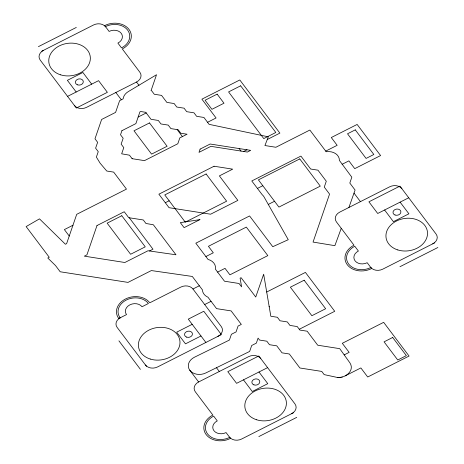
<?xml version="1.0" encoding="UTF-8"?>
<svg xmlns="http://www.w3.org/2000/svg" width="464" height="464" viewBox="0 0 464 464"><rect width="100%" height="100%" fill="white"/><g stroke="black" fill="none" stroke-linecap="round" stroke-linejoin="round"><path stroke-width="0.7" d="M341.249 228.305L334.869 245.671L313.049 242.08L329.55 194.091L324.272 187.091L326.285 181.233L317.95 170.172L310.66 169.029L300.904 156.084L251.79 180.972L262.235 194.758A11.942 9.309 -8.9 0 1 264.074 196.98L288.26 239.702L272.762 246.703L249.586 215.951L195.82 243.2L208.104 259.492C212.419 260.379 216.415 264.532 215.4 269.166L224.466 281.201L239.047 283.487L241.593 286.862L240.097 278.093L241.152 277.745L255.739 297.024L263.662 274.207L270.825 316.251L277.379 317.277L280.018 320.781L287.309 321.923L289.948 325.421L297.238 326.563L299.877 330.066L307.168 331.209L317.718 345.21L339.735 348.661L349.955 362.935C355.395 371.444 343.43 379.598 335.553 377.07L324.168 374.61L321.761 371.42L299.889 367.993L289.333 353.991L282.042 352.843L276.764 345.842L269.474 344.7L266.835 341.202L259.544 340.06L258.077 338.117L256.348 343.134L251.697 345.494L249.655 351.434L205.888 372.923A11.942 9.309 -8.9 0 1 189.753 370.185A11.942 9.309 -8.9 0 1 194.48 357.205L229.419 340.054L231.408 334.277L236.06 331.917L238.073 326.059L241.321 324.417L231.147 310.915L216.56 308.63L207.942 297.186L207.014 296.728A11.942 9.309 -8.9 0 1 202.53 290.777L202.449 289.901L192.311 276.457L151.363 270.564L128.006 282.396L60.187 271.771L55.506 265.559L47.798 258.007L49.259 257.271L26.129 226.583L39.486 218.857L65.401 244.25L66.63 243.623L76.705 214.333L126.475 189.115L113.663 172.109L106.755 171.025L100.143 163.218L96.379 157.099L98.252 151.664L95.613 148.161L97.626 142.303L94.987 138.806L101.633 119.463L115.594 112.387L119.619 100.671L123.14 98.832A11.942 9.309 -8.9 0 1 128.279 91.617L156.53 74.727L151.055 90.654L151.635 90.747L154.274 94.25L161.565 95.393L166.843 102.393L174.133 103.536L176.772 107.033L184.063 108.176L186.702 111.679L193.993 112.822L196.632 116.319L203.922 117.462L209.107 124.346L268.296 136.822L264.932 145.545L275.883 147.262L309.853 130.048L326.209 151.745L326.586 151.687A11.942 9.309 -8.9 0 1 339.393 160.428L351.822 177.196L349.81 183.054L355.082 190.054L348.911 207.478M38.413 46.644L76.322 27.428M41.835 51.179L93.525 24.981A8.955 6.977 -8.9 0 1 105.682 26.889M67.564 96.373L98.577 80.655L107.375 92.319L76.357 108.037L40.2 60.071A8.955 6.977 -8.9 0 1 43.558 50.303M105.485 26.628A16.321 12.719 -8.9 0 1 127.629 30.096A16.321 12.719 -8.9 0 1 121.51 47.891L117.897 43.094A8.955 6.977 -8.9 0 0 121.249 33.327A8.955 6.977 -8.9 0 0 109.098 31.424L104.702 25.59A17.91 13.961 -8.9 0 1 129.004 29.4A17.91 13.961 -8.9 0 1 122.293 48.929L139.884 72.262A8.955 6.977 -8.9 0 1 136.526 82.029L86.553 107.352A8.955 6.977 -8.9 0 1 74.402 105.444M138.144 117.044L146.224 112.949M132.083 158.636L132.443 158.74M207.559 122.287L216.067 117.972L201.898 99.174L239.807 79.965L279.873 133.122L267.258 139.513M72.952 225.249L64.38 229.593L69.24 236.043M243.658 151.473L246.981 149.791M165.306 202.716L169.157 200.767M325.728 151.107L337.154 145.319L331.29 137.535L357.135 124.439L380.59 155.556L354.74 168.652L348.882 160.875L342.107 164.308M257.416 188.43L262.804 185.704M149.478 250.972L152.975 249.197L129.294 217.778M268.285 204.427L274.526 201.26M205.883 256.546L213.301 252.787L208.417 246.303L246.326 227.093L267.827 255.618L229.912 274.827L225.028 268.343L217.61 272.107M120.147 317.828A16.321 12.719 -8.9 0 1 126.266 300.034A16.321 12.719 -8.9 0 1 148.405 303.508L142.03 306.739A8.955 6.977 -8.9 0 0 129.879 304.836A8.955 6.977 -8.9 0 0 126.521 314.598L118.767 318.524A17.91 13.961 -8.9 0 1 125.483 299.002A17.91 13.961 -8.9 0 1 149.785 302.806L180.803 287.088A8.955 6.977 -8.9 0 1 192.954 288.997L199.329 285.766M408.726 197.774L377.708 213.486L368.915 201.823L399.927 186.105L436.085 234.071A8.955 6.977 -8.9 0 1 432.732 243.838M204.682 304.552L211.056 301.322M192.195 324.319L176.685 332.178L185.478 343.847L200.987 335.988M266.696 292.024L305.416 272.403L334.73 311.298L299.274 329.266M269.23 306.866L269.155 306.437M434.455 242.962L382.759 269.161A8.955 6.977 -8.9 0 1 370.608 267.252M399.962 266.713L437.871 247.498M229.68 437.372A16.321 12.719 -8.9 0 1 207.536 433.904A16.321 12.719 -8.9 0 1 213.655 416.109L217.268 420.906A8.955 6.977 -8.9 0 0 213.916 430.673A8.955 6.977 -8.9 0 0 226.067 432.576L230.463 438.41A17.91 13.961 -8.9 0 1 206.161 434.6A17.91 13.961 -8.9 0 1 212.872 415.071L195.28 391.738A8.955 6.977 -8.9 0 1 198.638 381.971L248.611 356.648A8.955 6.977 -8.9 0 1 260.762 358.556M267.6 367.627L236.588 383.345L227.789 371.681L258.808 355.963L294.965 403.929A8.955 6.977 -8.9 0 1 291.607 413.697M344.189 354.885L349.143 352.373L342.299 343.296L383.658 322.341L409.062 356.05L367.708 377.006L360.87 367.929L345.251 375.84M293.329 412.821L241.634 439.019A8.955 6.977 -8.9 0 1 229.483 437.111M258.842 436.572L296.751 417.356M342.275 376.93L341.985 377M341.127 377.168L340.831 377.22M339.967 377.319L339.671 377.348M338.801 377.383L338.505 377.383M337.641 377.354L337.345 377.336M189.753 370.185L198.638 381.971M400.107 202.136L408.906 213.805L393.397 221.664L384.598 209.995M354.026 193.128L360.441 201.637M239.122 148.555L241.007 151.061M177.144 129.584L182.416 136.578M136.526 82.029L138.945 85.243M115.849 92.504L121.348 99.801M91.686 84.146L82.888 72.477L67.384 80.336L76.177 92.005M258.987 371.995L267.78 383.664L252.271 391.523L243.478 379.854M192.954 288.997L221.293 326.592A8.955 6.977 -8.9 0 1 217.935 336.359M205.877 342.467L188.285 319.133L203.795 311.274L221.386 334.608L157.627 366.92A8.955 6.977 -8.9 0 1 145.476 365.017M216.473 367.726L219.315 371.496M146.45 366.311L117.137 327.416A8.955 6.977 -8.9 0 1 120.489 317.654M118.923 340.843L140.418 369.367M370.8 267.513A16.321 12.719 -8.9 0 1 348.661 264.045A16.321 12.719 -8.9 0 1 354.774 246.251L358.394 251.047A8.955 6.977 -8.9 0 0 355.035 260.814A8.955 6.977 -8.9 0 0 367.186 262.717L371.583 268.552A17.91 13.961 -8.9 0 1 347.281 264.741A17.91 13.961 -8.9 0 1 353.991 245.212L336.406 221.879A8.955 6.977 -8.9 0 1 339.758 212.112L389.731 186.789A8.955 6.977 -8.9 0 1 401.882 188.697M121.928 130.68L120.524 134.769L123.163 138.272L121.145 144.13L123.784 147.627L121.661 153.81L129.479 155.185L132.118 158.688L144.501 160.625L177.811 143.747L179.823 137.889L187.062 134.224L180.809 133.243L178.17 129.746L170.88 128.603L168.241 125.1L160.95 123.958L158.311 120.454L151.02 119.312L145.742 112.311L140.656 111.517L139.913 111.888L135.888 123.604L121.928 130.68M96.993 225.55L86.925 254.84L84.338 256.151L124.845 262.502L148.016 250.757L175.978 254.782L153.352 224.767L145.945 223.474L143.306 219.971L128.725 217.686L124.248 211.741L96.993 225.55M200.117 149.106L198.998 152.36L210.888 146.34L247.341 152.053L250.664 150.365L210.163 144.02L200.117 149.106M149.507 122.931L133.997 130.79L151.589 154.123L167.098 146.264L149.507 122.931M217.152 94.134L205.088 100.247L211.926 109.324L223.99 103.211L217.152 94.134M240.642 85.811L228.584 91.924L263.761 138.597L275.825 132.484L240.642 85.811M214.049 166.234L158.879 194.19L169.058 207.692L210.604 214.206L237.858 200.396L219.385 175.891L232.679 169.157L214.049 166.234M121.794 215.725L107.149 223.149L130.604 254.266L145.249 246.842L121.794 215.725M206.115 173.977L164.761 194.932L185.281 222.157L226.635 201.202L206.115 173.977M355.273 129.862L347.519 133.794L366.084 158.427L373.839 154.495L355.273 129.862M299.761 158.914L258.402 179.87L278.928 207.095L320.282 186.139L299.761 158.914M199.903 219.629L184.092 227.638L180.316 222.633L199.903 219.629M304.152 280.21L290.371 287.193L311.866 315.717L325.653 308.734L304.152 280.21M392.683 337.479L384.064 341.84L397.747 359.994L406.365 355.627L392.683 337.479M395.055 215.012A3.979 3.103 -8.9 0 0 400.908 211.845A3.979 3.103 -8.9 0 0 394.881 209.624A3.979 3.103 -8.9 0 0 395.055 215.012M397.793 249.934A20.897 16.286 -8.9 0 0 427.466 232.058A20.897 16.286 -8.9 0 0 394.934 221.856A20.897 16.286 -8.9 0 0 397.793 249.934M77.442 84.831A3.979 3.103 -8.9 0 0 83.3 81.664A3.979 3.103 -8.9 0 0 77.273 79.448A3.979 3.103 -8.9 0 0 77.442 84.831M60.622 74.843A20.897 16.286 -8.9 0 0 90.289 56.968A20.897 16.286 -8.9 0 0 57.756 46.765A20.897 16.286 -8.9 0 0 60.622 74.843M253.93 384.871A3.979 3.103 -8.9 0 0 259.788 381.698A3.979 3.103 -8.9 0 0 253.762 379.482A3.979 3.103 -8.9 0 0 253.93 384.871M256.673 419.792A20.897 16.286 -8.9 0 0 286.34 401.917A20.897 16.286 -8.9 0 0 253.808 391.715A20.897 16.286 -8.9 0 0 256.673 419.792M186.598 337.108A3.979 3.103 -8.9 0 0 192.456 333.941A3.979 3.103 -8.9 0 0 186.424 331.725A3.979 3.103 -8.9 0 0 186.598 337.108M150.261 359.049A20.897 16.286 -8.9 0 0 179.933 341.173A20.897 16.286 -8.9 0 0 147.395 330.965A20.897 16.286 -8.9 0 0 150.261 359.049"/></g></svg>
